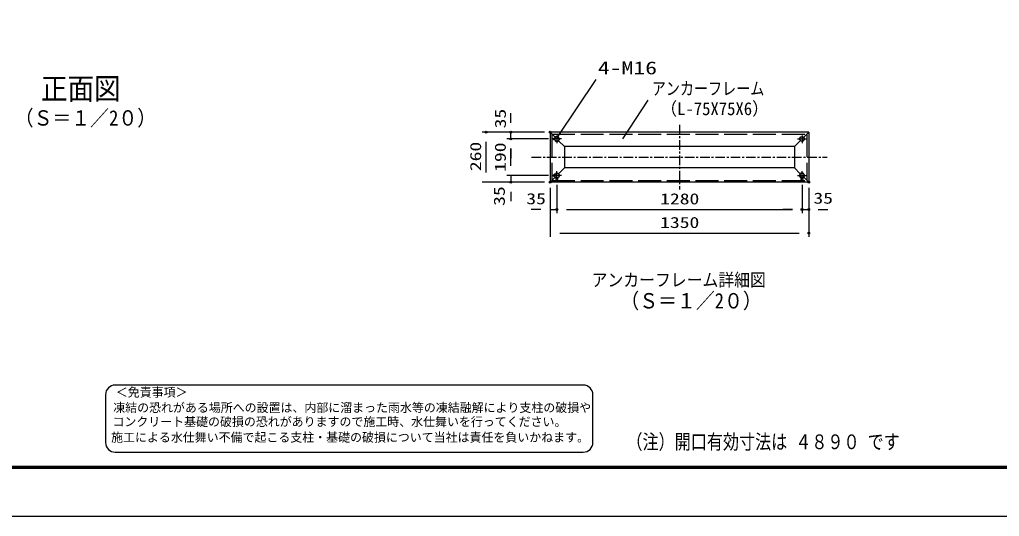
# Model space of a CAD drawing. Units: millimetres, scale not verified. Extents: x -5940 to 5940, y -4200 to 4200.
# Drawn here: x -1764 to 3354, y -4200 to -1607 of the extents above; entities that cross this region are included whole.
import ezdxf
from ezdxf.enums import TextEntityAlignment as Align

# ---------------------------------------------------------------- set-up
doc = ezdxf.new("R2010")
doc.units = ezdxf.units.MM
doc.header["$LTSCALE"] = 20
doc.header["$PDMODE"] = 32
doc.header["$PDSIZE"] = 10
for name, pattern in [('DASHED', [7.5, 6, -1.5]), ('USER6', [4, 2.5, -0.5, 0.5, -0.5]), ('USER7', [50.8, 31.75, -6.35, 6.35, -6.35])]:
    doc.linetypes.add(name, pattern=pattern)
for name, color, linetype, lineweight in [('0-0_WAKU', 7, 'Continuous', 25), ('0-1_0', 7, 'Continuous', 25), ('0-2_1', 7, 'Continuous', 25), ('0-3_EXTCNT-L', 4, 'Continuous', 25), ('0-8_KOUZOU', 7, 'Continuous', 25), ('0-9_CENTER', 2, 'USER6', 25), ('0-A_BOLT', 1, 'USER7', 25), ('0-B_D-TTL-TXT', 2, 'Continuous', 25)]:
    doc.layers.add(name, color=color, linetype=linetype, lineweight=lineweight)
doc.layers.add('0-5_DEFPOINTS', color=7, linetype='Continuous')
doc.styles.add('ＭＳ ゴシック', font='')
doc.styles.get('ＭＳ ゴシック').set_extended_font_data('MS Gothic')

msp = doc.modelspace()

# ---------------------------------------------------------------- linework, layer by layer
at = {"layer": '0-0_WAKU', "color": 3}
msp.add_lwpolyline([(-5940, 4200), (5940, 4200), (5940, -4200), (-5940, -4200)], close=True, dxfattribs=at)
at = {"layer": '0-0_WAKU'}
for points in [[(-5540, 3950), (5540, 3950), (5540, -3950), (-5540, -3950)], [(-5537.5, 3947.5), (5537.5, 3947.5), (5537.5, -3947.5), (-5537.5, -3947.5)], [(-5535, 3945), (5535, 3945), (5535, -3945), (-5535, -3945)], [(-5532.5, 3942.5), (5532.5, 3942.5), (5532.5, -3942.5), (-5532.5, -3942.5)], [(-5530, 3940), (5530, 3940), (5530, -3940), (-5530, -3940)]]:
    msp.add_lwpolyline(points, close=True, dxfattribs=at)
at = {"layer": '0-1_0'}
for p, q in [((1245.77, -1919.79), (1047.6, -2214.52)), ((1518.67, -2027.7), (1385.11, -2228.49))]:
    msp.add_line(p, q, dxfattribs=at)
at = {"layer": '0-3_EXTCNT-L', "color": 2}
for p, q in [((802.26, -2145.05), (802.26, -2095.05)), ((802.26, -2230.05), (802.26, -2195.05)), ((673.47, -2405.05), (673.47, -2245.05)), ((802.26, -2280.05), (802.26, -2330.05)), ((802.26, -2370.05), (802.26, -2280.05)), ((802.26, -2370.05), (802.26, -2320.05)), ((802.26, -2420.05), (802.26, -2455.05)), ((802.26, -2505.05), (802.26, -2555.05)), ((958.24, -2597.54), (908.24, -2597.54)), ((1008.24, -2597.54), (1043.24, -2597.54)), ((1093.24, -2597.54), (2273.24, -2597.54)), ((1093.24, -2597.54), (1143.24, -2597.54)), ((2273.24, -2597.54), (2223.24, -2597.54)), ((2323.24, -2597.54), (2358.24, -2597.54)), ((2408.24, -2597.54), (2458.24, -2597.54)), ((1058.24, -2720.93), (2308.24, -2720.93))]:
    msp.add_line(p, q, dxfattribs=at)
at = {"layer": '0-3_EXTCNT-L', "color": 1}
for p, q in [((978.24, -2195.05), (653.47, -2195.05)), ((978.24, -2195.05), (782.26, -2195.05)), ((998.6, -2230.05), (782.26, -2230.05)), ((998.6, -2230.05), (782.26, -2230.05)), ((978.24, -2455.05), (653.47, -2455.05)), ((998.6, -2420.05), (782.26, -2420.05)), ((998.6, -2420.05), (782.26, -2420.05)), ((978.24, -2455.05), (782.26, -2455.05)), ((1008.24, -2485.05), (1008.24, -2740.93)), ((1008.24, -2485.05), (1008.24, -2617.54)), ((1043.24, -2468.64), (1043.24, -2617.54)), ((1043.24, -2468.64), (1043.24, -2617.54)), ((2323.24, -2468.64), (2323.24, -2617.54)), ((2323.24, -2468.64), (2323.24, -2617.54)), ((2358.24, -2485.05), (2358.24, -2617.54)), ((2358.24, -2485.05), (2358.24, -2740.93))]:
    msp.add_line(p, q, dxfattribs=at)
at = {"layer": '0-5_DEFPOINTS'}
for p in [(673.47, -2195.05), (802.26, -2195.05), (1008.24, -2195.05), (802.26, -2230.05), (1028.6, -2230.05), (802.26, -2455.05), (1008.24, -2455.05), (1008.24, -2455.05), (1028.6, -2420.05), (1043.24, -2438.64), (2323.24, -2438.64), (2358.24, -2455.05), (1043.24, -2597.54), (2323.24, -2597.54), (2358.24, -2597.54), (2358.24, -2720.93)]:
    msp.add_point(p, dxfattribs=at)
at = {"layer": '0-8_KOUZOU'}
for p, q in [((2358.24, -2195.05), (1008.24, -2195.05)), ((1008.24, -2195.05), (1008.24, -2455.05)), ((1008.24, -2195.05), (1034.46, -2221.27)), ((2358.24, -2195.05), (2332.02, -2221.27)), ((2358.24, -2195.05), (2358.24, -2455.05)), ((1052.02, -2238.83), (1083.24, -2270.05)), ((2314.46, -2238.83), (2283.24, -2270.05)), ((2283.24, -2270.05), (1083.24, -2270.05)), ((1083.24, -2270.05), (1083.24, -2380.05)), ((2283.24, -2270.05), (2283.24, -2380.05)), ((1052.02, -2411.27), (1083.24, -2380.05)), ((2283.24, -2380.05), (1083.24, -2380.05)), ((2314.46, -2411.27), (2283.24, -2380.05)), ((1008.24, -2455.05), (1034.46, -2428.83)), ((2358.24, -2455.05), (1008.24, -2455.05)), ((2358.24, -2455.05), (2332.02, -2428.83))]:
    msp.add_line(p, q, dxfattribs=at)
at = {"layer": '0-8_KOUZOU', "color": 3, "linetype": 'DASHED'}
for p, q in [((1017.24, -2204.05), (2349.24, -2204.05)), ((1017.24, -2204.05), (1017.24, -2446.05)), ((2349.24, -2204.05), (2349.24, -2446.05)), ((1017.24, -2446.05), (2349.24, -2446.05))]:
    msp.add_line(p, q, dxfattribs=at)
at = {"layer": '0-9_CENTER'}
for p, q in [((1683.24, -2155.84), (1683.24, -2494.44)), ((910.96, -2325.05), (2454.33, -2325.05))]:
    msp.add_line(p, q, dxfattribs=at)
at = {"layer": '0-A_BOLT'}
for p, q in [((1066.31, -2230.05), (1019.96, -2230.05)), ((1043.24, -2211.47), (1043.24, -2251.42)), ((2300.17, -2230.05), (2346.52, -2230.05)), ((2323.24, -2211.47), (2323.24, -2251.42)), ((1043.24, -2438.64), (1043.24, -2398.69)), ((2323.24, -2438.64), (2323.24, -2398.69)), ((1066.31, -2420.05), (1019.96, -2420.05)), ((2300.17, -2420.05), (2346.52, -2420.05))]:
    msp.add_line(p, q, dxfattribs=at)
at = {"layer": '0-A_BOLT', "color": 7, "linetype": 'Continuous'}
for points in [[(1057.09, -2230.05), (1050.16, -2218.06), (1036.31, -2218.06), (1029.39, -2230.05), (1036.31, -2242.05), (1050.16, -2242.05)], [(2309.39, -2230.05), (2316.31, -2218.06), (2330.16, -2218.06), (2337.09, -2230.05), (2330.16, -2242.05), (2316.31, -2242.05)], [(1057.09, -2420.05), (1050.16, -2432.05), (1036.31, -2432.05), (1029.39, -2420.05), (1036.31, -2408.06), (1050.16, -2408.06)], [(2309.39, -2420.05), (2316.31, -2432.05), (2330.16, -2432.05), (2337.09, -2420.05), (2330.16, -2408.06), (2316.31, -2408.06)]]:
    msp.add_lwpolyline(points, close=True, dxfattribs=at)
for centre in [(1043.24, -2230.05), (2323.24, -2230.05), (1043.24, -2420.05), (2323.24, -2420.05)]:
    msp.add_circle(centre, 11.99, dxfattribs=at)
at = {"layer": '0-B_D-TTL-TXT'}
for p, q in [((1180.92, -3514.76), (-1264.63, -3514.76)), ((-1314.63, -3564.76), (-1314.63, -3814.76)), ((1230.92, -3814.76), (1230.92, -3564.76)), ((-1264.63, -3864.76), (1180.92, -3864.76))]:
    msp.add_line(p, q, dxfattribs=at)
for centre, start, end in [((-1264.63, -3564.76), 90, 180), ((1180.92, -3564.76), 0, 90), ((-1264.63, -3814.76), 180, 270), ((1180.92, -3814.76), 270, 0)]:
    msp.add_arc(centre, 50, start, end, dxfattribs=at)

# ---------------------------------------------------------------- texts
at = {"layer": '0-0_WAKU', "style": 'ＭＳ ゴシック', "width": 0.8}
msp.add_text('（注）開口有効寸法は ４８９０ です', height=76.97, dxfattribs=at).set_placement((1406.3, -3872.23), align=Align.BOTTOM_LEFT)
at = {"layer": '0-1_0', "color": 3, "style": 'ＭＳ ゴシック'}
for s, width, p in [('4-M16', 1.35, (1256.77, -1912.75)), ('アンカーフレーム', 0.8, (1538.67, -2020.65)), ('（L-75X75X6）', 0.95, (1583.68, -2125.84))]:
    msp.add_text(s, height=67.35, dxfattribs=dict(at, width=width)).set_placement(p, align=Align.BOTTOM_LEFT)
at = {"layer": '0-2_1', "color": 4, "style": 'ＭＳ ゴシック', "width": 0.9}
for s, height, p in [('正面図', 113, (-1651.8, -2058.06)), ('（Ｓ＝１／2０）', 80.21, (-1788.88, -2184.38)), ('アンカーフレーム詳細図', 67.35, (1224.57, -3019.55)), ('（Ｓ＝１／2０）', 80.21, (1374.62, -3138.66))]:
    msp.add_text(s, height=height, dxfattribs=at).set_placement(p, align=Align.BOTTOM_LEFT)
at = {"layer": '0-3_EXTCNT-L', "color": 3, "style": 'ＭＳ ゴシック', "width": 1.3}
for s, p in [('35', (793.8, -2174.68)), ('260', (664.57, -2397.91)), ('190', (793.36, -2401.55)), ('35', (788.3, -2579.07))]:
    msp.add_text(s, height=57.77, rotation=90, dxfattribs=at).set_placement(p, align=Align.BOTTOM_LEFT)
for s, p in [('35', (883.3, -2587.94)), ('1280', (1582.45, -2588.64)), ('35', (2382.81, -2585.18)), ('1350', (1582.45, -2712.03))]:
    msp.add_text(s, height=57.77, dxfattribs=at).set_placement(p, align=Align.BOTTOM_LEFT)
at = {"layer": '0-B_D-TTL-TXT', "color": 7, "style": 'ＭＳ ゴシック'}
for s, p in [('＜免責事項＞ \u3000\u3000', (-1260.93, -3588.94)), ('凍結の恐れがある場所への設置は、内部に溜まった雨水等の凍結融解により支柱の破損や', (-1274.45, -3669.43)), ('コンクリート基礎の破損の恐れがありますので施工時、水仕舞いを行ってください。', (-1278.56, -3742.86)), ('施工による水仕舞い不備で起こる支柱・基礎の破損について当社は責任を負いかねます。 ', (-1285.55, -3824.35))]:
    msp.add_text(s, height=45.75, dxfattribs=at).set_placement(p, align=Align.BOTTOM_LEFT)

doc.saveas('drawing.dxf')
